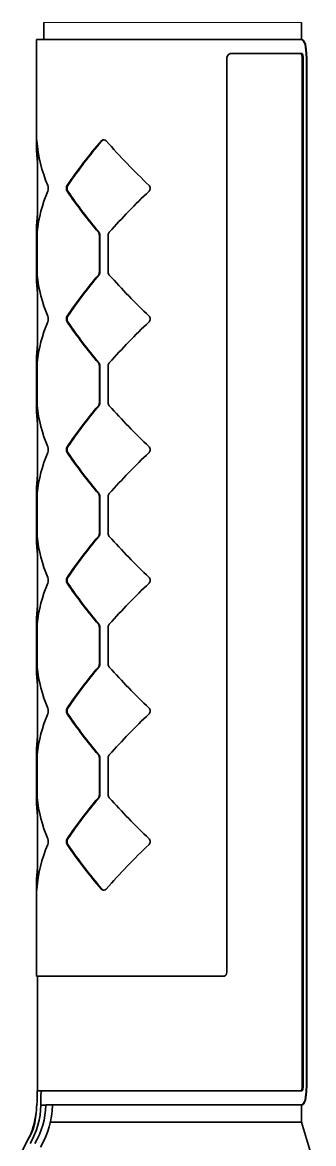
# Model space of a CAD drawing. Extents: x 370 to 946, y 143 to 764.
# Drawn here: x 591.4 to 605.9, y 241.9 to 297.7 of the extents above; entities that cross this region are included whole.
import ezdxf

# ---------------------------------------------------------------- set-up
doc = ezdxf.new("R2010")
doc.units = 0

msp = doc.modelspace()

# ---------------------------------------------------------------- linework, layer by layer
at = {"color": 7, "lineweight": 13, "ltscale": 0.159137}
msp.add_line((592.48, 297.664), (598.846, 297.664), dxfattribs=at)
at = {"color": 7, "lineweight": 35, "ltscale": 0.02125}
msp.add_line((592.48, 296.814), (592.48, 297.664), dxfattribs=at)
at = {"color": 7, "lineweight": 13, "ltscale": 0.160861}
msp.add_line((598.846, 297.664), (605.28, 297.664), dxfattribs=at)
at = {"color": 7, "lineweight": 35, "ltscale": 0.021273}
msp.add_line((605.28, 296.813), (605.28, 297.664), dxfattribs=at)
at = {"color": 7, "lineweight": 35, "ltscale": 0.329022}
msp.add_line((605.266, 296.814), (592.105, 296.814), dxfattribs=at)
at = {"color": 7, "lineweight": 35, "ltscale": 0.131847}
msp.add_line((592.105, 291.54), (592.105, 296.814), dxfattribs=at)
at = {"color": 7, "lineweight": 35, "ltscale": 0.000247192}
for p, q in [((605.29, 296.814), (605.28, 296.814)), ((605.29, 243.814), (605.28, 243.814))]:
    msp.add_line(p, q, dxfattribs=at)
at = {"color": 7, "lineweight": 35}
for p, q in [((601.573, 295.914), (601.573, 250.414)), ((605.308, 295.914), (605.308, 244.714)), ((605.356, 295.914), (605.356, 244.714)), ((605.53, 244.814), (605.53, 295.814)), ((605.544, 244.814), (605.544, 295.814))]:
    msp.add_line(p, q, dxfattribs=at)
at = {"color": 7, "lineweight": 35, "ltscale": 0.08848}
msp.add_line((605.294, 296.114), (601.755, 296.114), dxfattribs=at)
at = {"color": 7, "lineweight": 13, "ltscale": 0.001195}
for p, q in [((605.356, 295.914), (605.308, 295.914)), ((605.356, 244.714), (605.308, 244.714))]:
    msp.add_line(p, q, dxfattribs=at)
at = {"color": 7, "lineweight": 13, "ltscale": 0.000338745}
for p, q in [((605.544, 295.814), (605.53, 295.814)), ((605.544, 244.814), (605.53, 244.814))]:
    msp.add_line(p, q, dxfattribs=at)
at = {"color": 7, "lineweight": 13, "ltscale": 0.000390816}
for p, q in [((592.125, 291.772), (592.109, 291.773)), ((592.125, 254.555), (592.109, 254.555))]:
    msp.add_line(p, q, dxfattribs=at)
at = {"color": 7, "lineweight": 13, "ltscale": 0.000622299}
msp.add_line((595.355, 291.771), (595.33, 291.773), dxfattribs=at)
at = {"color": 7, "lineweight": 35, "ltscale": 0.102597}
for p, q in [((592.155, 291.466), (592.155, 287.362)), ((592.155, 258.966), (592.155, 254.862))]:
    msp.add_line(p, q, dxfattribs=at)
at = {"color": 7, "lineweight": 13, "ltscale": 0.000959865}
for p, q in [((593.67, 289.559), (593.631, 289.56)), ((593.67, 283.059), (593.631, 283.06)), ((593.67, 276.559), (593.631, 276.56)), ((593.67, 270.059), (593.631, 270.06)), ((593.67, 263.559), (593.631, 263.56))]:
    msp.add_line(p, q, dxfattribs=at)
at = {"color": 7, "lineweight": 13, "ltscale": 0.000961391}
for p, q in [((593.67, 289.268), (593.631, 289.268)), ((593.67, 282.768), (593.631, 282.768)), ((593.67, 276.268), (593.631, 276.268)), ((593.67, 269.768), (593.631, 269.768)), ((593.67, 263.268), (593.631, 263.268)), ((593.67, 257.059), (593.631, 257.06)), ((593.67, 256.768), (593.631, 256.768))]:
    msp.add_line(p, q, dxfattribs=at)
at = {"color": 7, "lineweight": 35, "ltscale": 0.001469}
for p, q in [((592.105, 287.287), (592.106, 287.228)), ((592.106, 285.099), (592.105, 285.04)), ((592.105, 280.787), (592.106, 280.728)), ((592.106, 278.599), (592.105, 278.54)), ((592.105, 274.287), (592.106, 274.228)), ((592.106, 272.099), (592.105, 272.04)), ((592.105, 267.787), (592.106, 267.728)), ((592.106, 265.599), (592.105, 265.54)), ((592.105, 261.287), (592.106, 261.228)), ((592.106, 259.099), (592.105, 259.04))]:
    msp.add_line(p, q, dxfattribs=at)
at = {"color": 7, "lineweight": 35, "ltscale": 0.056174}
for p, q in [((592.105, 285.04), (592.105, 287.287)), ((592.105, 278.54), (592.105, 280.787)), ((592.105, 272.04), (592.105, 274.287)), ((592.105, 265.54), (592.105, 267.787)), ((592.105, 259.04), (592.105, 261.287))]:
    msp.add_line(p, q, dxfattribs=at)
at = {"color": 7, "lineweight": 35, "ltscale": 0.003542}
for p, q in [((592.106, 287.087), (592.106, 287.228)), ((592.106, 285.241), (592.106, 285.099)), ((592.106, 280.587), (592.106, 280.728)), ((592.106, 278.741), (592.106, 278.599)), ((592.106, 274.228), (592.106, 274.087)), ((592.106, 272.241), (592.106, 272.099)), ((592.106, 267.587), (592.106, 267.728)), ((592.106, 265.741), (592.106, 265.599)), ((592.106, 261.087), (592.106, 261.228)), ((592.106, 259.241), (592.106, 259.099))]:
    msp.add_line(p, q, dxfattribs=at)
at = {"color": 7, "lineweight": 13, "ltscale": 0.000869752}
for p, q in [((592.106, 287.228), (592.14, 287.228)), ((592.106, 285.099), (592.14, 285.099)), ((592.106, 280.728), (592.14, 280.728)), ((592.106, 278.599), (592.14, 278.599)), ((592.106, 274.228), (592.14, 274.228)), ((592.106, 272.099), (592.14, 272.099)), ((592.106, 267.728), (592.14, 267.728)), ((592.106, 265.599), (592.14, 265.599)), ((592.106, 261.228), (592.14, 261.228)), ((592.106, 259.099), (592.14, 259.099))]:
    msp.add_line(p, q, dxfattribs=at)
at = {"color": 7, "lineweight": 13, "ltscale": 0.000683598}
for p, q in [((595.183, 287.228), (595.21, 287.228)), ((595.183, 285.099), (595.21, 285.099)), ((595.183, 280.728), (595.21, 280.728)), ((595.183, 278.599), (595.21, 278.599)), ((595.183, 274.228), (595.21, 274.228)), ((595.183, 272.099), (595.21, 272.099)), ((595.183, 267.728), (595.21, 267.728)), ((595.183, 265.599), (595.21, 265.599)), ((595.183, 261.228), (595.21, 261.228)), ((595.183, 259.099), (595.21, 259.099))]:
    msp.add_line(p, q, dxfattribs=at)
at = {"color": 7, "lineweight": 35, "ltscale": 0.046174}
for p, q in [((592.106, 287.087), (592.106, 285.24)), ((595.232, 287.087), (595.232, 285.24)), ((595.259, 287.087), (595.259, 285.24))]:
    msp.add_line(p, q, dxfattribs=at)
at = {"color": 7, "lineweight": 13, "ltscale": 0.00070956}
for p, q in [((592.106, 287.087), (592.135, 287.087)), ((592.106, 285.241), (592.135, 285.24)), ((592.106, 280.587), (592.135, 280.587)), ((592.106, 278.741), (592.135, 278.74)), ((592.106, 274.087), (592.135, 274.087)), ((592.106, 272.241), (592.135, 272.24)), ((592.106, 267.587), (592.135, 267.587)), ((592.106, 265.741), (592.135, 265.74)), ((592.106, 261.087), (592.135, 261.087)), ((592.106, 259.241), (592.135, 259.24))]:
    msp.add_line(p, q, dxfattribs=at)
at = {"color": 7, "lineweight": 35, "ltscale": 0.046175}
for p, q in [((592.135, 287.087), (592.135, 285.24)), ((595.675, 287.087), (595.675, 285.24)), ((592.106, 280.587), (592.106, 278.74)), ((592.135, 280.587), (592.135, 278.74)), ((595.232, 280.587), (595.232, 278.74)), ((595.259, 280.587), (595.259, 278.74)), ((595.675, 280.587), (595.675, 278.74)), ((592.106, 274.087), (592.106, 272.24)), ((592.135, 272.24), (592.135, 274.087)), ((595.232, 274.087), (595.232, 272.24)), ((595.259, 274.087), (595.259, 272.24)), ((595.675, 272.24), (595.675, 274.087)), ((592.106, 267.587), (592.106, 265.74)), ((592.135, 265.74), (592.135, 267.587)), ((595.232, 265.74), (595.232, 267.587)), ((595.259, 265.74), (595.259, 267.587)), ((595.675, 265.74), (595.675, 267.587)), ((592.106, 259.24), (592.106, 261.087)), ((592.135, 259.24), (592.135, 261.087)), ((595.232, 259.24), (595.232, 261.087)), ((595.259, 259.24), (595.259, 261.087)), ((595.675, 259.24), (595.675, 261.087))]:
    msp.add_line(p, q, dxfattribs=at)
at = {"color": 7, "lineweight": 13, "ltscale": 0.000672997}
for p, q in [((595.232, 287.087), (595.259, 287.087)), ((595.232, 285.241), (595.259, 285.24)), ((595.232, 278.741), (595.259, 278.74)), ((595.232, 272.241), (595.259, 272.24)), ((595.232, 265.741), (595.259, 265.74)), ((595.232, 259.241), (595.259, 259.24))]:
    msp.add_line(p, q, dxfattribs=at)
at = {"color": 7, "lineweight": 35, "ltscale": 0.102598}
for p, q in [((592.155, 284.966), (592.155, 280.862)), ((592.155, 278.466), (592.155, 274.362)), ((592.155, 271.966), (592.155, 267.862)), ((592.155, 265.466), (592.155, 261.362))]:
    msp.add_line(p, q, dxfattribs=at)
at = {"color": 7, "lineweight": 13, "ltscale": 0.00067301}
for p, q in [((595.232, 280.587), (595.259, 280.587)), ((595.232, 274.087), (595.259, 274.087)), ((595.232, 267.587), (595.259, 267.587)), ((595.232, 261.087), (595.259, 261.087))]:
    msp.add_line(p, q, dxfattribs=at)
at = {"color": 7, "lineweight": 35, "ltscale": 0.114347}
msp.add_line((592.105, 250.214), (592.105, 254.788), dxfattribs=at)
at = {"color": 7, "lineweight": 13, "ltscale": 0.000622274}
msp.add_line((595.355, 254.556), (595.33, 254.555), dxfattribs=at)
at = {"color": 7, "lineweight": 35, "ltscale": 0.232063}
msp.add_line((601.388, 250.214), (592.105, 250.214), dxfattribs=at)
at = {"color": 7, "lineweight": 35, "ltscale": 0.1425}
msp.add_line((592.155, 250.214), (592.155, 244.514), dxfattribs=at)
at = {"color": 7, "lineweight": 35, "ltscale": 0.0056}
msp.add_line((592.145, 244.514), (592.369, 244.514), dxfattribs=at)
at = {"color": 7, "lineweight": 35, "ltscale": 0.012516}
msp.add_line((592.324, 244.314), (592.324, 243.814), dxfattribs=at)
at = {"color": 7, "lineweight": 35, "ltscale": 0.000245667}
msp.add_line((592.369, 244.514), (592.379, 244.514), dxfattribs=at)
at = {"color": 7, "lineweight": 35, "ltscale": 0.322867}
msp.add_line((592.379, 244.514), (605.294, 244.514), dxfattribs=at)
at = {"color": 7, "lineweight": 35, "ltscale": 0.000241852}
msp.add_line((592.324, 243.814), (592.324, 243.805), dxfattribs=at)
at = {"color": 7, "lineweight": 35, "ltscale": 0.006204}
msp.add_line((592.572, 243.805), (592.324, 243.805), dxfattribs=at)
at = {"color": 7, "lineweight": 35, "ltscale": 2.70844e-05}
msp.add_line((592.324, 243.805), (592.324, 243.804), dxfattribs=at)
at = {"color": 7, "lineweight": 35, "ltscale": 0.317351}
msp.add_line((605.266, 243.814), (592.572, 243.814), dxfattribs=at)
at = {"color": 7, "lineweight": 35, "ltscale": 0.000210571}
msp.add_line((592.572, 243.805), (592.572, 243.814), dxfattribs=at)
at = {"color": 7, "lineweight": 13, "ltscale": 0.008147}
msp.add_line((592.572, 243.805), (592.898, 243.802), dxfattribs=at)
at = {"color": 7, "lineweight": 35, "ltscale": 0.000289536}
msp.add_line((592.898, 243.802), (592.898, 243.814), dxfattribs=at)
at = {"color": 7, "lineweight": 35, "ltscale": 0.021272}
msp.add_line((605.28, 242.964), (605.28, 243.815), dxfattribs=at)
at = {"color": 7, "lineweight": 35, "ltscale": 0.151178}
msp.add_line((598.846, 242.964), (592.799, 242.964), dxfattribs=at)
at = {"color": 7, "lineweight": 35, "ltscale": 0.160861}
msp.add_line((605.28, 242.964), (598.846, 242.964), dxfattribs=at)
at = {"color": 7, "lineweight": 35, "ltscale": 0.052201}
msp.add_line((605.28, 242.964), (605.88, 240.964), dxfattribs=at)
at = {"color": 7, "lineweight": 35}
for points in [[(605.266, 296.814), (605.309, 296.805), (605.349, 296.779), (605.416, 296.68), (605.456, 296.568), (605.486, 296.432), (605.52, 296.134), (605.53, 295.814)], [(605.29, 296.814), (605.345, 296.798), (605.394, 296.753), (605.435, 296.68), (605.472, 296.572), (605.5, 296.443), (605.534, 296.14), (605.544, 295.814)], [(601.755, 296.114), (601.647, 296.075), (601.581, 295.975), (601.573, 295.914)], [(605.246, 296.114), (605.259, 296.11), (605.266, 296.103), (605.28, 296.082), (605.296, 296.035), (605.308, 295.914)], [(605.294, 296.114), (605.306, 296.11), (605.314, 296.103), (605.328, 296.081), (605.344, 296.034), (605.356, 295.914)], [(601.573, 250.414), (601.538, 250.296), (601.445, 250.223), (601.388, 250.214)], [(592.324, 244.314), (592.337, 244.447), (592.354, 244.493), (592.365, 244.507), (592.371, 244.511), (592.379, 244.514)], [(605.308, 244.714), (605.294, 244.585), (605.276, 244.538), (605.259, 244.518), (605.25, 244.514)], [(605.266, 243.814), (605.309, 243.822), (605.349, 243.848), (605.416, 243.947), (605.456, 244.059), (605.486, 244.195), (605.52, 244.493), (605.53, 244.814)], [(605.29, 243.814), (605.345, 243.829), (605.394, 243.875), (605.435, 243.947), (605.472, 244.055), (605.5, 244.185), (605.534, 244.487), (605.544, 244.814)], [(605.356, 244.714), (605.341, 244.582), (605.322, 244.535), (605.31, 244.52), (605.304, 244.516), (605.294, 244.514)], [(592.084, 243.425), (592.083, 243.406), (592.08, 243.286), (592.028, 242.922), (591.939, 242.607), (591.816, 242.311), (591.684, 242.08), (591.671, 242.06), (591.668, 242.056)], [(591.668, 242.056), (591.408, 241.548)]]:
    msp.add_lwpolyline(points, dxfattribs=at)
for centre, radius, start, end in [((598.85, 291.54), 6.745, 178.0246, 180.0039), ((592.296, 291.787), 0.186, 166.185, 184.3419), ((591.941, 291.778), 0.184, 358.3583, 16.8808), ((599.095, 292.315), 6.991, 184.4452, 203.2112), ((614.398, 275.362), 25.157, 139.2827, 145.6415), ((614.467, 275.447), 25.133, 139.498, 145.8406), ((595.453, 291.673), 0.158, 88.6051, 140.9938), ((595.48, 291.67), 0.16, 93.4534, 141.0262), ((595.448, 291.667), 0.164, 39.9174, 86.5682), ((620.711, 313.802), 33.425, 221.2302, 226.4943), ((598.765, 291.539), 6.66, 179.992, 187.0241), ((592.259, 289.414), 0.436, 340.3855, 19.6145), ((593.882, 289.414), 0.291, 149.7806, 210.2193), ((593.921, 289.414), 0.291, 149.9248, 210.0751), ((597.561, 289.414), 0.202, 313.7093, 46.2907), ((599.107, 286.509), 7.004, 156.8016, 174.1046), ((614.074, 303.225), 24.754, 214.3225, 220.2575), ((614.147, 303.145), 24.737, 214.124, 220.0473), ((620.789, 264.948), 33.534, 133.5119, 138.363), ((598.765, 287.288), 6.66, 172.9759, 180.0113), ((593.65, 287.099), 1.515, 175.096, 180.4596), ((595.011, 287.089), 0.221, 359.292, 38.9152), ((595.038, 287.09), 0.221, 359.3019, 38.7226), ((595.889, 287.089), 0.214, 139.334, 180.618), ((598.765, 285.039), 6.66, 179.9887, 187.0241), ((593.65, 285.228), 1.515, 179.5404, 184.904), ((599.107, 285.818), 7.004, 185.8954, 203.1984), ((614.074, 269.102), 24.754, 139.7425, 145.6775), ((614.147, 269.182), 24.737, 139.9527, 145.8761), ((595.011, 285.238), 0.221, 321.0848, 0.708), ((595.038, 285.237), 0.221, 321.2774, 0.6981), ((595.889, 285.238), 0.214, 179.382, 220.666), ((620.789, 307.379), 33.534, 221.637, 226.4881), ((599.107, 280.009), 7.004, 156.8016, 174.1046), ((592.259, 282.914), 0.436, 340.3855, 19.6145), ((593.882, 282.914), 0.291, 149.7806, 210.2193), ((593.921, 282.914), 0.291, 149.9248, 210.0751), ((614.074, 296.725), 24.754, 214.3225, 220.2575), ((614.147, 296.645), 24.737, 214.124, 220.0473), ((620.789, 258.448), 33.534, 133.5119, 138.363), ((597.561, 282.914), 0.202, 313.7093, 46.2907), ((598.765, 280.788), 6.66, 172.9759, 180.0113), ((593.65, 280.599), 1.515, 175.096, 180.4596), ((595.011, 280.589), 0.221, 359.292, 38.9152), ((595.038, 280.59), 0.221, 359.3019, 38.7226), ((595.889, 280.589), 0.214, 139.334, 180.618), ((598.765, 278.539), 6.66, 179.9887, 187.0241), ((593.65, 278.728), 1.515, 179.5404, 184.904), ((599.107, 279.318), 7.004, 185.8954, 203.1984), ((614.074, 262.602), 24.754, 139.7425, 145.6775), ((614.147, 262.682), 24.737, 139.9527, 145.8761), ((595.011, 278.738), 0.221, 321.0848, 0.708), ((595.038, 278.737), 0.221, 321.2774, 0.6981), ((595.889, 278.738), 0.214, 179.382, 220.666), ((620.789, 300.879), 33.534, 221.637, 226.4881), ((599.107, 273.509), 7.004, 156.8016, 174.1046), ((592.259, 276.414), 0.436, 340.3855, 19.6145), ((593.882, 276.414), 0.291, 149.7806, 210.2193), ((593.921, 276.414), 0.291, 149.9248, 210.0751), ((614.074, 290.225), 24.754, 214.3225, 220.2575), ((614.147, 290.145), 24.737, 214.124, 220.0473), ((620.789, 251.948), 33.534, 133.5119, 138.363), ((597.561, 276.414), 0.202, 313.7093, 46.2907), ((598.765, 274.288), 6.66, 172.9759, 180.0113), ((593.65, 274.099), 1.515, 175.096, 180.4596), ((595.011, 274.089), 0.221, 359.292, 38.9152), ((595.038, 274.09), 0.221, 359.3019, 38.7226), ((595.889, 274.089), 0.214, 139.334, 180.618), ((593.65, 272.228), 1.515, 179.5404, 184.904), ((595.011, 272.238), 0.221, 321.0848, 0.708), ((595.038, 272.237), 0.221, 321.2774, 0.6981), ((595.889, 272.238), 0.214, 179.382, 220.666), ((598.765, 272.039), 6.66, 179.9887, 187.0241), ((599.107, 272.818), 7.004, 185.8954, 203.1984), ((614.074, 256.102), 24.754, 139.7425, 145.6775), ((614.147, 256.182), 24.737, 139.9527, 145.8761), ((620.789, 294.379), 33.534, 221.637, 226.4881), ((592.259, 269.914), 0.436, 340.3855, 19.6145), ((593.882, 269.914), 0.291, 149.7806, 210.2193), ((593.921, 269.914), 0.291, 149.9248, 210.0751), ((597.561, 269.914), 0.202, 313.7093, 46.2907), ((599.107, 267.009), 7.004, 156.8016, 174.1046), ((614.074, 283.725), 24.754, 214.3225, 220.2575), ((614.147, 283.645), 24.737, 214.124, 220.0473), ((620.789, 245.448), 33.534, 133.5119, 138.363), ((598.765, 267.788), 6.66, 172.9759, 180.0113), ((593.65, 267.599), 1.515, 175.096, 180.4596), ((595.011, 267.589), 0.221, 359.292, 38.9152), ((595.038, 267.59), 0.221, 359.3019, 38.7226), ((595.889, 267.589), 0.214, 139.334, 180.618), ((598.765, 265.539), 6.66, 179.9887, 187.0241), ((593.65, 265.728), 1.515, 179.5404, 184.904), ((599.107, 266.318), 7.004, 185.8954, 203.1984), ((614.074, 249.602), 24.754, 139.7425, 145.6775), ((614.147, 249.682), 24.737, 139.9527, 145.8761), ((595.011, 265.738), 0.221, 321.0848, 0.708), ((595.038, 265.737), 0.221, 321.2774, 0.6981), ((595.889, 265.738), 0.214, 179.382, 220.666), ((620.789, 287.879), 33.534, 221.637, 226.4881), ((599.107, 260.509), 7.004, 156.8016, 174.1046), ((592.259, 263.414), 0.436, 340.3855, 19.6145), ((593.882, 263.414), 0.291, 149.7806, 210.2193), ((593.921, 263.414), 0.291, 149.9248, 210.0751), ((614.074, 277.225), 24.754, 214.3225, 220.2575), ((614.147, 277.145), 24.737, 214.124, 220.0473), ((620.789, 238.948), 33.534, 133.5119, 138.363), ((597.561, 263.414), 0.202, 313.7093, 46.2907), ((598.765, 261.288), 6.66, 172.9759, 180.0113), ((593.65, 261.099), 1.515, 175.096, 180.4596), ((595.011, 261.089), 0.221, 359.292, 38.9152), ((595.038, 261.09), 0.221, 359.3019, 38.7226), ((595.889, 261.089), 0.214, 139.334, 180.618), ((598.765, 259.039), 6.66, 179.9887, 187.0241), ((593.65, 259.228), 1.515, 179.5404, 184.904), ((599.107, 259.818), 7.004, 185.8953, 203.1984), ((614.074, 243.102), 24.754, 139.7425, 145.6775), ((614.147, 243.182), 24.737, 139.9527, 145.8761), ((595.011, 259.238), 0.221, 321.0848, 0.708), ((595.038, 259.237), 0.221, 321.2774, 0.6981), ((595.889, 259.238), 0.214, 179.382, 220.666), ((620.789, 281.379), 33.534, 221.637, 226.4881), ((599.095, 254.013), 6.991, 156.7888, 175.5548), ((592.259, 256.914), 0.436, 340.3855, 19.6145), ((593.882, 256.914), 0.291, 149.7806, 210.2193), ((593.921, 256.914), 0.291, 149.9248, 210.0751), ((614.398, 270.965), 25.157, 214.3585, 220.7173), ((614.467, 270.88), 25.133, 214.1594, 220.502), ((620.711, 232.525), 33.425, 133.5057, 138.7698), ((597.561, 256.914), 0.202, 313.7093, 46.2907), ((598.765, 254.788), 6.66, 172.9759, 180.008), ((598.85, 254.787), 6.745, 179.9961, 181.9754), ((592.296, 254.54), 0.186, 175.6581, 193.815), ((591.941, 254.549), 0.184, 343.1192, 1.6417), ((595.453, 254.654), 0.158, 219.0061, 271.3949), ((595.48, 254.657), 0.16, 218.9738, 266.5464), ((595.448, 254.66), 0.164, 273.4318, 320.0826), ((584.95, 244.364), 7.196, 352.5001, 1.1901), ((588.474, 243.856), 3.85, 329.3726, 359.2182), ((588.722, 243.884), 3.851, 328.8662, 358.8239), ((588.676, 243.882), 4.222, 329.2349, 358.9204), ((588.279, 243.832), 3.826, 332.3504, 353.8887)]:
    msp.add_arc(centre, radius, start, end, dxfattribs=at)

doc.saveas('drawing.dxf')
